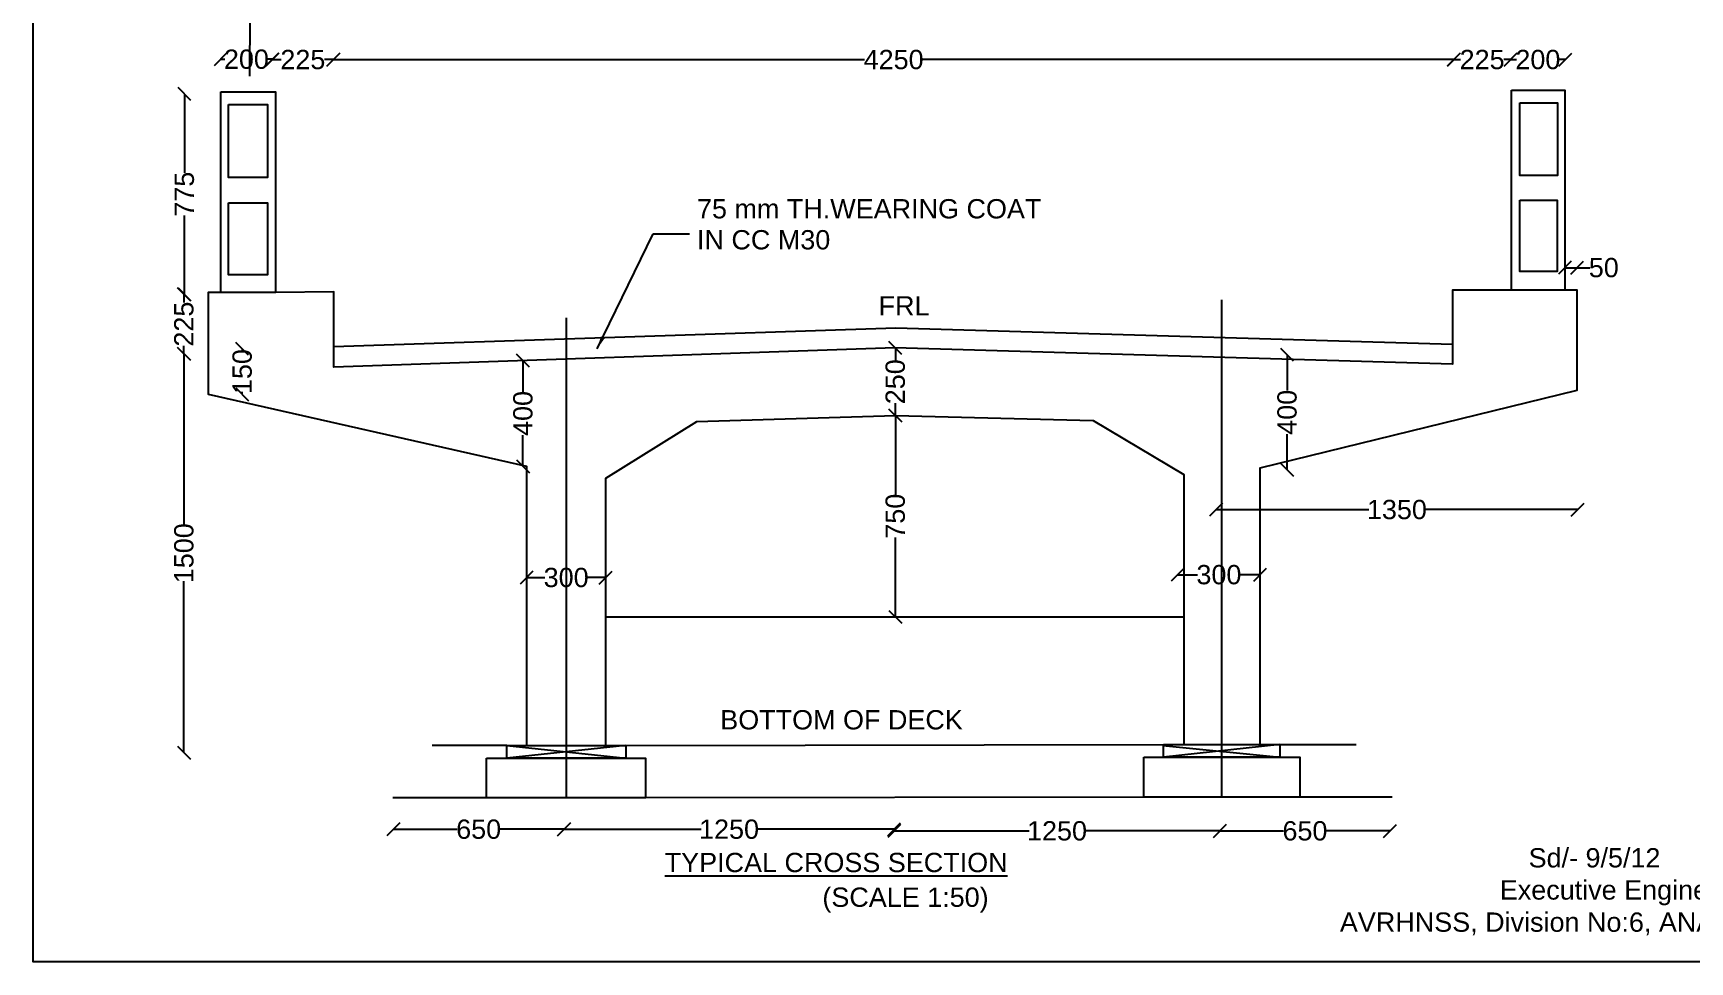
# Model space of a CAD drawing. Header units: millimetres. Extents: x 5124 to 10794325, y 2311 to 28379999.
# Drawn here: x 10780400 to 10786840, y 28369499 to 28373110 of the extents above; entities that cross this region are included whole.
import ezdxf

# ---------------------------------------------------------------- set-up
doc = ezdxf.new("R2010")
doc.units = ezdxf.units.MM
doc.header["$MEASUREMENT"] = 0
doc.linetypes.add('ACAD_ISO10W100', pattern=[18, 12, -3, 0, -3])
for name, color, linetype in [('DIMENSION', 7, 'Continuous'), ('DRAWING', 50, 'Continuous'), ('TEXT', 1, 'Continuous')]:
    doc.layers.add(name, color=color, linetype=linetype)
doc.styles.get("Standard").update_dxf_attribs({"font": 'arial.ttf', "height": 75})
doc.dimstyles.get("Standard").update_dxf_attribs({"dimtxt": 100, "dimasz": 50, "dimexe": 0.18, "dimexo": 0.0625, "dimgap": 0.09, "dimtad": 0, "dimdec": 0, "dimzin": 0, "dimdsep": 46, "dimtxsty": 'Standard', "dimblk": 'OBLIQUE', "dimcen": 0.09, "dimse1": 1, "dimse2": 1, "dimadec": 0, "dimazin": 0, "dimtfac": 1, "dimtdec": 0, "dimtofl": 0, "dimtmove": 0, "dimatfit": 3, "dimfxl": 1, "dimtolj": 1, "dimtzin": 0, "dimarcsym": 0})

# ---------------------------------------------------------------- blocks, each defined once
blk = doc.blocks.new('_Oblique')
at = {"color": 0, "linetype": 'ByBlock', "lineweight": -2}
blk.add_line((-0.5, -0.5), (0.5, 0.5), dxfattribs=at)
blk = doc.blocks.new('*D35')
at = {"layer": 'Defpoints', "color": 0, "transparency": 16777216}
for p in [(10781128.1, 28373006.4), (10781329.5, 28373007.7), (10781329.5, 28373006.4)]:
    blk.add_point(p, dxfattribs=at)
at = {"layer": 'DIMENSION', "color": 0, "lineweight": -2, "transparency": 16777216}
for p, q in [((10781128.1, 28373007.7), (10781145.3, 28373007.7)), ((10781329.5, 28373007.7), (10781312.2, 28373007.7))]:
    blk.add_line(p, q, dxfattribs=at)
at = {"layer": 'DIMENSION', "color": 0, "lineweight": -2, "transparency": 16777216, "xscale": 50, "yscale": 50, "zscale": 50, "rotation": 180}
blk.add_blockref('_Oblique', (10781128.1, 28373007.7), dxfattribs=at)
at = {"layer": 'DIMENSION', "color": 0, "lineweight": -2, "transparency": 16777216, "xscale": 50, "yscale": 50, "zscale": 50}
blk.add_blockref('_Oblique', (10781329.5, 28373007.7), dxfattribs=at)
at = {"layer": 'DIMENSION', "color": 0, "transparency": 16777216, "insert": (10781228.8, 28373007.7), "char_height": 75, "attachment_point": 5}
blk.add_mtext('\\A1;200', dxfattribs=at)
blk = doc.blocks.new('*D36')
at = {"layer": 'Defpoints', "color": 0, "transparency": 16777216}
for p in [(10781329.5, 28373006.4), (10781566.9, 28373006.4), (10781566.9, 28373006.4)]:
    blk.add_point(p, dxfattribs=at)
at = {"layer": 'DIMENSION', "color": 0, "lineweight": -2, "transparency": 16777216}
for p, q in [((10781329.5, 28373006.4), (10781364.3, 28373006.4)), ((10781566.9, 28373006.4), (10781532.1, 28373006.4))]:
    blk.add_line(p, q, dxfattribs=at)
at = {"layer": 'DIMENSION', "color": 0, "lineweight": -2, "transparency": 16777216, "xscale": 50, "yscale": 50, "zscale": 50, "rotation": 180}
blk.add_blockref('_Oblique', (10781329.5, 28373006.4), dxfattribs=at)
at = {"layer": 'DIMENSION', "color": 0, "lineweight": -2, "transparency": 16777216, "xscale": 50, "yscale": 50, "zscale": 50}
blk.add_blockref('_Oblique', (10781566.9, 28373006.4), dxfattribs=at)
at = {"layer": 'DIMENSION', "color": 0, "transparency": 16777216, "insert": (10781448.2, 28373006.4), "char_height": 75, "attachment_point": 5}
blk.add_mtext('\\A1;225', dxfattribs=at)
blk = doc.blocks.new('*D37')
at = {"layer": 'Defpoints', "color": 0, "transparency": 16777216}
for p in [(10781566.9, 28373006.4), (10785922.4, 28373006.4), (10785922.4, 28373006.4)]:
    blk.add_point(p, dxfattribs=at)
at = {"layer": 'DIMENSION', "color": 0, "lineweight": -2, "transparency": 16777216}
for p, q in [((10781566.9, 28373006.4), (10783631.2, 28373006.4)), ((10785922.4, 28373006.4), (10783858.1, 28373006.4))]:
    blk.add_line(p, q, dxfattribs=at)
at = {"layer": 'DIMENSION', "color": 0, "lineweight": -2, "transparency": 16777216, "xscale": 50, "yscale": 50, "zscale": 50, "rotation": 180}
blk.add_blockref('_Oblique', (10781566.9, 28373006.4), dxfattribs=at)
at = {"layer": 'DIMENSION', "color": 0, "lineweight": -2, "transparency": 16777216, "xscale": 50, "yscale": 50, "zscale": 50}
blk.add_blockref('_Oblique', (10785922.4, 28373006.4), dxfattribs=at)
at = {"layer": 'DIMENSION', "color": 0, "transparency": 16777216, "insert": (10783744.7, 28373006.4), "char_height": 75, "attachment_point": 5}
blk.add_mtext('\\A1;4250', dxfattribs=at)
blk = doc.blocks.new('*D38')
at = {"layer": 'Defpoints', "color": 0, "transparency": 16777216}
for p in [(10785922, 28373006.1), (10786142.3, 28373006.4), (10786142.3, 28373006.1)]:
    blk.add_point(p, dxfattribs=at)
at = {"layer": 'DIMENSION', "color": 0, "lineweight": -2, "transparency": 16777216}
for p, q in [((10785922, 28373006.4), (10785948.3, 28373006.4)), ((10786142.3, 28373006.4), (10786116, 28373006.4))]:
    blk.add_line(p, q, dxfattribs=at)
at = {"layer": 'DIMENSION', "color": 0, "lineweight": -2, "transparency": 16777216, "xscale": 50, "yscale": 50, "zscale": 50, "rotation": 180}
blk.add_blockref('_Oblique', (10785922, 28373006.4), dxfattribs=at)
at = {"layer": 'DIMENSION', "color": 0, "lineweight": -2, "transparency": 16777216, "xscale": 50, "yscale": 50, "zscale": 50}
blk.add_blockref('_Oblique', (10786142.3, 28373006.4), dxfattribs=at)
at = {"layer": 'DIMENSION', "color": 0, "transparency": 16777216, "insert": (10786032.2, 28373006.4), "char_height": 75, "attachment_point": 5}
blk.add_mtext('\\A1;225', dxfattribs=at)
blk = doc.blocks.new('*D39')
at = {"layer": 'Defpoints', "color": 0, "transparency": 16777216}
for p in [(10786142.3, 28373006.1), (10786355.4, 28373006.4), (10786355.4, 28373006.1)]:
    blk.add_point(p, dxfattribs=at)
at = {"layer": 'DIMENSION', "color": 0, "lineweight": -2, "transparency": 16777216}
for p, q in [((10786142.3, 28373006.4), (10786165.4, 28373006.4)), ((10786355.4, 28373006.4), (10786332.3, 28373006.4))]:
    blk.add_line(p, q, dxfattribs=at)
at = {"layer": 'DIMENSION', "color": 0, "lineweight": -2, "transparency": 16777216, "xscale": 50, "yscale": 50, "zscale": 50, "rotation": 180}
blk.add_blockref('_Oblique', (10786142.3, 28373006.4), dxfattribs=at)
at = {"layer": 'DIMENSION', "color": 0, "lineweight": -2, "transparency": 16777216, "xscale": 50, "yscale": 50, "zscale": 50}
blk.add_blockref('_Oblique', (10786355.4, 28373006.4), dxfattribs=at)
at = {"layer": 'DIMENSION', "color": 0, "transparency": 16777216, "insert": (10786248.9, 28373006.4), "char_height": 75, "attachment_point": 5}
blk.add_mtext('\\A1;200', dxfattribs=at)
blk = doc.blocks.new('*D40')
at = {"layer": 'Defpoints', "color": 0, "transparency": 16777216}
for p in [(10780985.9, 28372872.6), (10780985.9, 28372094.1), (10780987.9, 28372094.1)]:
    blk.add_point(p, dxfattribs=at)
at = {"layer": 'DIMENSION', "color": 0, "lineweight": -2, "transparency": 16777216}
for p, q in [((10780987.9, 28372872.6), (10780987.9, 28372566.3)), ((10780987.9, 28372094.1), (10780987.9, 28372400.4))]:
    blk.add_line(p, q, dxfattribs=at)
at = {"layer": 'DIMENSION', "color": 0, "lineweight": -2, "transparency": 16777216, "xscale": 50, "yscale": 50, "zscale": 50}
for p, rotation in [((10780987.9, 28372872.6), 90), ((10780987.9, 28372094.1), 270)]:
    blk.add_blockref('_Oblique', p, dxfattribs=dict(at, rotation=rotation))
at = {"layer": 'DIMENSION', "color": 0, "transparency": 16777216, "insert": (10780987.9, 28372483.4), "char_height": 75, "attachment_point": 5, "rotation": 90}
blk.add_mtext('\\A1;775', dxfattribs=at)
blk = doc.blocks.new('*D41')
at = {"layer": 'Defpoints', "color": 0, "transparency": 16777216}
for p in [(10780985.9, 28372094.1), (10780985.9, 28371862.7), (10780985.9, 28371862.7)]:
    blk.add_point(p, dxfattribs=at)
at = {"layer": 'DIMENSION', "color": 0, "lineweight": -2, "transparency": 16777216}
for p, q in [((10780985.9, 28372094.1), (10780985.9, 28372062.2)), ((10780985.9, 28371862.7), (10780985.9, 28371894.5))]:
    blk.add_line(p, q, dxfattribs=at)
at = {"layer": 'DIMENSION', "color": 0, "lineweight": -2, "transparency": 16777216, "xscale": 50, "yscale": 50, "zscale": 50}
for p, rotation in [((10780985.9, 28372094.1), 90), ((10780985.9, 28371862.7), 270)]:
    blk.add_blockref('_Oblique', p, dxfattribs=dict(at, rotation=rotation))
at = {"layer": 'DIMENSION', "color": 0, "transparency": 16777216, "insert": (10780985.9, 28371978.4), "char_height": 75, "attachment_point": 5, "rotation": 90}
blk.add_mtext('\\A1;225', dxfattribs=at)
blk = doc.blocks.new('*D42')
at = {"layer": 'Defpoints', "color": 0, "transparency": 16777216}
for p in [(10780985.9, 28371862.7), (10780985.9, 28370312.8), (10780985.9, 28370312.8)]:
    blk.add_point(p, dxfattribs=at)
at = {"layer": 'DIMENSION', "color": 0, "lineweight": -2, "transparency": 16777216}
for p, q in [((10780985.9, 28371862.7), (10780985.9, 28371196.1)), ((10780985.9, 28370312.8), (10780985.9, 28370979.3))]:
    blk.add_line(p, q, dxfattribs=at)
at = {"layer": 'DIMENSION', "color": 0, "lineweight": -2, "transparency": 16777216, "xscale": 50, "yscale": 50, "zscale": 50}
for p, rotation in [((10780985.9, 28371862.7), 90), ((10780985.9, 28370312.8), 270)]:
    blk.add_blockref('_Oblique', p, dxfattribs=dict(at, rotation=rotation))
at = {"layer": 'DIMENSION', "color": 0, "transparency": 16777216, "insert": (10780985.9, 28371087.7), "char_height": 75, "attachment_point": 5, "rotation": 90}
blk.add_mtext('\\A1;1500', dxfattribs=at)
blk = doc.blocks.new('*D43')
at = {"layer": 'Defpoints', "color": 0, "transparency": 16777216}
for p in [(10781080.6, 28371882.2), (10781212.5, 28371882.2), (10781080.6, 28371705.6)]:
    blk.add_point(p, dxfattribs=at)
at = {"layer": 'DIMENSION', "color": 0, "lineweight": -2, "transparency": 16777216}
for p, q in [((10781212.5, 28371882.2), (10781212.5, 28371873.2)), ((10781212.5, 28371705.6), (10781212.5, 28371714.6))]:
    blk.add_line(p, q, dxfattribs=at)
at = {"layer": 'DIMENSION', "color": 0, "lineweight": -2, "transparency": 16777216, "xscale": 50, "yscale": 50, "zscale": 50}
for p, rotation in [((10781212.5, 28371882.2), 90), ((10781212.5, 28371705.6), 270)]:
    blk.add_blockref('_Oblique', p, dxfattribs=dict(at, rotation=rotation))
at = {"layer": 'DIMENSION', "color": 0, "transparency": 16777216, "insert": (10781212.5, 28371793.9), "char_height": 75, "attachment_point": 5, "rotation": 90}
blk.add_mtext('\\A1;150', dxfattribs=at)
blk = doc.blocks.new('*D44')
at = {"layer": 'Defpoints', "color": 0, "transparency": 16777216}
for p in [(10782303.8, 28371836.2), (10782303.8, 28371836.2), (10782317.8, 28371425.8)]:
    blk.add_point(p, dxfattribs=at)
at = {"layer": 'DIMENSION', "color": 0, "lineweight": -2, "transparency": 16777216}
for p, q in [((10782303.8, 28371836.2), (10782303.8, 28371715.4)), ((10782303.8, 28371425.8), (10782303.8, 28371546.7))]:
    blk.add_line(p, q, dxfattribs=at)
at = {"layer": 'DIMENSION', "color": 0, "lineweight": -2, "transparency": 16777216, "xscale": 50, "yscale": 50, "zscale": 50}
for p, rotation in [((10782303.8, 28371836.2), 90), ((10782303.8, 28371425.8), 270)]:
    blk.add_blockref('_Oblique', p, dxfattribs=dict(at, rotation=rotation))
at = {"layer": 'DIMENSION', "color": 0, "transparency": 16777216, "insert": (10782303.8, 28371631), "char_height": 75, "attachment_point": 5, "rotation": 90}
blk.add_mtext('\\A1;400', dxfattribs=at)
blk = doc.blocks.new('*D45')
at = {"layer": 'Defpoints', "color": 0, "transparency": 16777216}
for p in [(10782317.8, 28370993), (10782625.5, 28370993), (10782625.5, 28370993)]:
    blk.add_point(p, dxfattribs=at)
at = {"layer": 'DIMENSION', "color": 0, "lineweight": -2, "transparency": 16777216}
for p, q in [((10782317.8, 28370993), (10782388.9, 28370993)), ((10782625.5, 28370993), (10782554.5, 28370993))]:
    blk.add_line(p, q, dxfattribs=at)
at = {"layer": 'DIMENSION', "color": 0, "lineweight": -2, "transparency": 16777216, "xscale": 50, "yscale": 50, "zscale": 50, "rotation": 180}
blk.add_blockref('_Oblique', (10782317.8, 28370993), dxfattribs=at)
at = {"layer": 'DIMENSION', "color": 0, "lineweight": -2, "transparency": 16777216, "xscale": 50, "yscale": 50, "zscale": 50}
blk.add_blockref('_Oblique', (10782625.5, 28370993), dxfattribs=at)
at = {"layer": 'DIMENSION', "color": 0, "transparency": 16777216, "insert": (10782471.7, 28370993), "char_height": 75, "attachment_point": 5}
blk.add_mtext('\\A1;300', dxfattribs=at)
blk = doc.blocks.new('*D46')
at = {"layer": 'Defpoints', "color": 0, "transparency": 16777216}
for p in [(10783749.9, 28371885.6), (10783751.3, 28371623.1), (10783751.3, 28371623.1)]:
    blk.add_point(p, dxfattribs=at)
at = {"layer": 'DIMENSION', "color": 0, "lineweight": -2, "transparency": 16777216}
for p, q in [((10783751.3, 28371885.6), (10783751.3, 28371837.8)), ((10783751.3, 28371623.1), (10783751.3, 28371670.9))]:
    blk.add_line(p, q, dxfattribs=at)
at = {"layer": 'DIMENSION', "color": 0, "lineweight": -2, "transparency": 16777216, "xscale": 50, "yscale": 50, "zscale": 50}
for p, rotation in [((10783751.3, 28371885.6), 90), ((10783751.3, 28371623.1), 270)]:
    blk.add_blockref('_Oblique', p, dxfattribs=dict(at, rotation=rotation))
at = {"layer": 'DIMENSION', "color": 0, "transparency": 16777216, "insert": (10783751.3, 28371754.3), "char_height": 75, "attachment_point": 5, "rotation": 90}
blk.add_mtext('\\A1;250', dxfattribs=at)
blk = doc.blocks.new('*D47')
at = {"layer": 'Defpoints', "color": 0, "transparency": 16777216}
for p in [(10783751.3, 28371623.1), (10783751.3, 28370840.4), (10783751.3, 28370840.4)]:
    blk.add_point(p, dxfattribs=at)
at = {"layer": 'DIMENSION', "color": 0, "lineweight": -2, "transparency": 16777216}
for p, q in [((10783751.3, 28371623.1), (10783751.3, 28371314.2)), ((10783751.3, 28370840.4), (10783751.3, 28371149.2))]:
    blk.add_line(p, q, dxfattribs=at)
at = {"layer": 'DIMENSION', "color": 0, "lineweight": -2, "transparency": 16777216, "xscale": 50, "yscale": 50, "zscale": 50}
for p, rotation in [((10783751.3, 28371623.1), 90), ((10783751.3, 28370840.4), 270)]:
    blk.add_blockref('_Oblique', p, dxfattribs=dict(at, rotation=rotation))
at = {"layer": 'DIMENSION', "color": 0, "transparency": 16777216, "insert": (10783751.3, 28371231.7), "char_height": 75, "attachment_point": 5, "rotation": 90}
blk.add_mtext('\\A1;750', dxfattribs=at)
blk = doc.blocks.new('*D48')
at = {"layer": 'Defpoints', "color": 0, "transparency": 16777216}
for p in [(10785274.2, 28371858.9), (10785275.5, 28371858.9), (10785275.5, 28371412)]:
    blk.add_point(p, dxfattribs=at)
at = {"layer": 'DIMENSION', "color": 0, "lineweight": -2, "transparency": 16777216}
for p, q in [((10785274.2, 28371858.9), (10785274.2, 28371719.8)), ((10785274.2, 28371412), (10785274.2, 28371551.1))]:
    blk.add_line(p, q, dxfattribs=at)
at = {"layer": 'DIMENSION', "color": 0, "lineweight": -2, "transparency": 16777216, "xscale": 50, "yscale": 50, "zscale": 50}
for p, rotation in [((10785274.2, 28371858.9), 90), ((10785274.2, 28371412), 270)]:
    blk.add_blockref('_Oblique', p, dxfattribs=dict(at, rotation=rotation))
at = {"layer": 'DIMENSION', "color": 0, "transparency": 16777216, "insert": (10785274.2, 28371635.5), "char_height": 75, "attachment_point": 5, "rotation": 90}
blk.add_mtext('\\A1;400', dxfattribs=at)
blk = doc.blocks.new('*D49')
at = {"layer": 'Defpoints', "color": 0, "transparency": 16777216}
for p in [(10786354, 28372197.6), (10786354, 28372110.9), (10786401.5, 28372110.9)]:
    blk.add_point(p, dxfattribs=at)
at = {"layer": 'DIMENSION', "color": 0, "lineweight": -2, "transparency": 16777216}
for p, q in [((10786354, 28372197.6), (10786401.5, 28372197.6)), ((10786401.5, 28372197.6), (10786451.5, 28372197.6))]:
    blk.add_line(p, q, dxfattribs=at)
at = {"layer": 'DIMENSION', "color": 0, "lineweight": -2, "transparency": 16777216, "xscale": 50, "yscale": 50, "zscale": 50, "rotation": 180}
blk.add_blockref('_Oblique', (10786354, 28372197.6), dxfattribs=at)
at = {"layer": 'DIMENSION', "color": 0, "lineweight": -2, "transparency": 16777216, "xscale": 50, "yscale": 50, "zscale": 50}
blk.add_blockref('_Oblique', (10786401.5, 28372197.6), dxfattribs=at)
at = {"layer": 'DIMENSION', "color": 0, "transparency": 16777216, "insert": (10786505.2, 28372197.6), "char_height": 75, "attachment_point": 5}
blk.add_mtext('\\A1;50', dxfattribs=at)
blk = doc.blocks.new('*D50')
at = {"layer": 'Defpoints', "color": 0, "transparency": 16777216}
for p in [(10784998.1, 28371261.2), (10786403.8, 28371261.2), (10786403.8, 28371257.2)]:
    blk.add_point(p, dxfattribs=at)
at = {"layer": 'DIMENSION', "color": 0, "lineweight": -2, "transparency": 16777216}
for p, q in [((10784998.1, 28371257.2), (10785592.5, 28371257.2)), ((10786403.8, 28371257.2), (10785809.4, 28371257.2))]:
    blk.add_line(p, q, dxfattribs=at)
at = {"layer": 'DIMENSION', "color": 0, "lineweight": -2, "transparency": 16777216, "xscale": 50, "yscale": 50, "zscale": 50, "rotation": 180}
blk.add_blockref('_Oblique', (10784998.1, 28371257.2), dxfattribs=at)
at = {"layer": 'DIMENSION', "color": 0, "lineweight": -2, "transparency": 16777216, "xscale": 50, "yscale": 50, "zscale": 50}
blk.add_blockref('_Oblique', (10786403.8, 28371257.2), dxfattribs=at)
at = {"layer": 'DIMENSION', "color": 0, "transparency": 16777216, "insert": (10785701, 28371257.2), "char_height": 75, "attachment_point": 5}
blk.add_mtext('\\A1;1350', dxfattribs=at)
blk = doc.blocks.new('*D51')
at = {"layer": 'Defpoints', "color": 0, "transparency": 16777216}
for p in [(10784849, 28371004), (10784849, 28371004), (10785169.3, 28371004)]:
    blk.add_point(p, dxfattribs=at)
at = {"layer": 'DIMENSION', "color": 0, "lineweight": -2, "transparency": 16777216}
for p, q in [((10784849, 28371004), (10784926.3, 28371004)), ((10785169.3, 28371004), (10785091.9, 28371004))]:
    blk.add_line(p, q, dxfattribs=at)
at = {"layer": 'DIMENSION', "color": 0, "lineweight": -2, "transparency": 16777216, "xscale": 50, "yscale": 50, "zscale": 50, "rotation": 180}
blk.add_blockref('_Oblique', (10784849, 28371004), dxfattribs=at)
at = {"layer": 'DIMENSION', "color": 0, "lineweight": -2, "transparency": 16777216, "xscale": 50, "yscale": 50, "zscale": 50}
blk.add_blockref('_Oblique', (10785169.3, 28371004), dxfattribs=at)
at = {"layer": 'DIMENSION', "color": 0, "transparency": 16777216, "insert": (10785009.1, 28371004), "char_height": 75, "attachment_point": 5}
blk.add_mtext('\\A1;300', dxfattribs=at)
blk = doc.blocks.new('*D52')
at = {"layer": 'Defpoints', "color": 0, "transparency": 16777216}
for p in [(10781799.9, 28369987.9), (10782463.2, 28370014.5), (10782463.2, 28369987.9)]:
    blk.add_point(p, dxfattribs=at)
at = {"layer": 'DIMENSION', "color": 0, "lineweight": -2, "transparency": 16777216}
for p, q in [((10781799.9, 28370014.5), (10782048.5, 28370014.5)), ((10782463.2, 28370014.5), (10782214.6, 28370014.5))]:
    blk.add_line(p, q, dxfattribs=at)
at = {"layer": 'DIMENSION', "color": 0, "lineweight": -2, "transparency": 16777216, "xscale": 50, "yscale": 50, "zscale": 50, "rotation": 180}
blk.add_blockref('_Oblique', (10781799.9, 28370014.5), dxfattribs=at)
at = {"layer": 'DIMENSION', "color": 0, "lineweight": -2, "transparency": 16777216, "xscale": 50, "yscale": 50, "zscale": 50}
blk.add_blockref('_Oblique', (10782463.2, 28370014.5), dxfattribs=at)
at = {"layer": 'DIMENSION', "color": 0, "transparency": 16777216, "insert": (10782131.6, 28370014.5), "char_height": 75, "attachment_point": 5}
blk.add_mtext('\\A1;650', dxfattribs=at)
blk = doc.blocks.new('*D53')
at = {"layer": 'Defpoints', "color": 0, "transparency": 16777216}
for p in [(10782463.2, 28370014.5), (10783746.7, 28370014.5), (10783746.7, 28370014.5)]:
    blk.add_point(p, dxfattribs=at)
at = {"layer": 'DIMENSION', "color": 0, "lineweight": -2, "transparency": 16777216}
for p, q in [((10782463.2, 28370014.5), (10782996.5, 28370014.5)), ((10783746.7, 28370014.5), (10783213.3, 28370014.5))]:
    blk.add_line(p, q, dxfattribs=at)
at = {"layer": 'DIMENSION', "color": 0, "lineweight": -2, "transparency": 16777216, "xscale": 50, "yscale": 50, "zscale": 50, "rotation": 180}
blk.add_blockref('_Oblique', (10782463.2, 28370014.5), dxfattribs=at)
at = {"layer": 'DIMENSION', "color": 0, "lineweight": -2, "transparency": 16777216, "xscale": 50, "yscale": 50, "zscale": 50}
blk.add_blockref('_Oblique', (10783746.7, 28370014.5), dxfattribs=at)
at = {"layer": 'DIMENSION', "color": 0, "transparency": 16777216, "insert": (10783104.9, 28370014.5), "char_height": 75, "attachment_point": 5}
blk.add_mtext('\\A1;1250', dxfattribs=at)
blk = doc.blocks.new('*D54')
at = {"layer": 'Defpoints', "color": 0, "transparency": 16777216}
for p in [(10783746.7, 28370014.5), (10785012.9, 28370014.5), (10785012.9, 28370008.1)]:
    blk.add_point(p, dxfattribs=at)
at = {"layer": 'DIMENSION', "color": 0, "lineweight": -2, "transparency": 16777216}
for p, q in [((10783746.7, 28370008.1), (10784271.4, 28370008.1)), ((10785012.9, 28370008.1), (10784488.2, 28370008.1))]:
    blk.add_line(p, q, dxfattribs=at)
at = {"layer": 'DIMENSION', "color": 0, "lineweight": -2, "transparency": 16777216, "xscale": 50, "yscale": 50, "zscale": 50, "rotation": 180}
blk.add_blockref('_Oblique', (10783746.7, 28370008.1), dxfattribs=at)
at = {"layer": 'DIMENSION', "color": 0, "lineweight": -2, "transparency": 16777216, "xscale": 50, "yscale": 50, "zscale": 50}
blk.add_blockref('_Oblique', (10785012.9, 28370008.1), dxfattribs=at)
at = {"layer": 'DIMENSION', "color": 0, "transparency": 16777216, "insert": (10784379.8, 28370008.1), "char_height": 75, "attachment_point": 5}
blk.add_mtext('\\A1;1250', dxfattribs=at)
blk = doc.blocks.new('*D55')
at = {"layer": 'Defpoints', "color": 0, "transparency": 16777216}
for p in [(10785012.9, 28370008.1), (10785674.1, 28370008.1), (10785674.1, 28370008.1)]:
    blk.add_point(p, dxfattribs=at)
at = {"layer": 'DIMENSION', "color": 0, "lineweight": -2, "transparency": 16777216}
for p, q in [((10785012.9, 28370008.1), (10785260.5, 28370008.1)), ((10785674.1, 28370008.1), (10785426.5, 28370008.1))]:
    blk.add_line(p, q, dxfattribs=at)
at = {"layer": 'DIMENSION', "color": 0, "lineweight": -2, "transparency": 16777216, "xscale": 50, "yscale": 50, "zscale": 50, "rotation": 180}
blk.add_blockref('_Oblique', (10785012.9, 28370008.1), dxfattribs=at)
at = {"layer": 'DIMENSION', "color": 0, "lineweight": -2, "transparency": 16777216, "xscale": 50, "yscale": 50, "zscale": 50}
blk.add_blockref('_Oblique', (10785674.1, 28370008.1), dxfattribs=at)
at = {"layer": 'DIMENSION', "color": 0, "transparency": 16777216, "insert": (10785343.5, 28370008.1), "char_height": 75, "attachment_point": 5}
blk.add_mtext('\\A1;650', dxfattribs=at)

msp = doc.modelspace()

# ---------------------------------------------------------------- linework, layer by layer
at = {"layer": 'DRAWING', "color": 0, "linetype": 'ACAD_ISO10W100', "ltscale": 20}
msp.add_lwpolyline([(10781262.9, 28379663.9), (10781240.5, 28372896.9)], dxfattribs=at)
at = {"layer": 'DRAWING', "color": 0}
for points in [[(10781129.3, 28372881.2), (10781342, 28372881.2), (10781342, 28372101.3), (10781129.3, 28372101.3)], [(10786147, 28372887.2), (10786354, 28372887.2), (10786354, 28372110.9), (10786147, 28372110.9)], [(10781159.5, 28372831.9), (10781311, 28372831.9), (10781311, 28372548.8), (10781159.5, 28372548.8)], [(10786179.3, 28372838.8), (10786325.9, 28372838.8), (10786325.9, 28372555.7), (10786179.3, 28372555.7)], [(10781159.5, 28372450.4), (10781310.9, 28372450.4), (10781310.9, 28372170), (10781159.5, 28372170)], [(10786179.3, 28372460.3), (10786324.4, 28372460.3), (10786324.4, 28372182.9), (10786179.3, 28372182.9)], [(10782162.6, 28370291), (10782780.5, 28370291), (10782780.5, 28370137), (10782162.6, 28370137)], [(10782240.8, 28370339.7), (10782703.1, 28370339.7), (10782703.1, 28370291), (10782240.8, 28370291)], [(10784716.7, 28370295.2), (10785323.9, 28370295.2), (10785323.9, 28370139.9), (10784716.7, 28370139.9)], [(10784793.2, 28370343.6), (10785246.2, 28370343.6), (10785246.2, 28370295.2), (10784793.2, 28370295.2)]]:
    msp.add_lwpolyline(points, close=True, dxfattribs=at)
for points in [[(10781129.3, 28372101.3), (10781080.6, 28372101.3), (10781080.6, 28371705.6), (10782317.8, 28371425.8), (10782317.8, 28370339.7), (10782625.5, 28370339.7), (10782625.5, 28371380), (10782980.3, 28371600.1), (10783751.3, 28371623.1), (10784520.1, 28371603.6), (10784873.3, 28371393.7), (10784873.3, 28370343.6), (10785169.3, 28370343.6), (10785169.3, 28371419.2), (10786401.5, 28371721), (10786401.5, 28372110.9), (10786354, 28372110.9), (10786147, 28372110.9), (10785917.2, 28372110.9), (10785917.2, 28371822.2), (10783749.9, 28371885.6), (10781569, 28371811.2), (10781569, 28372103.3), (10781342, 28372101.3)], [(10785020.3, 28370139.9), (10785020.3, 28372072.8)], [(10781569, 28371891.9), (10783752.8, 28371963.6), (10785917.2, 28371901)], [(10782472, 28372002.2), (10782472, 28370137)], [(10782625.5, 28370840.4), (10784873.3, 28370840.4)], [(10782240.8, 28370339.7), (10781950.7, 28370339.7)], [(10782240.8, 28370339.7), (10782703.1, 28370291)], [(10782703, 28370339.7), (10782240.8, 28370291)], [(10782703.1, 28370339.7), (10784793.2, 28370343.6)], [(10784791.6, 28370340), (10785246.2, 28370295.2)], [(10785246.2, 28370343.6), (10784793.2, 28370295.2)], [(10785246.2, 28370343.6), (10785542, 28370343.6)], [(10785682.3, 28370139.9), (10785323.9, 28370139.9), (10784716.7, 28370139.9), (10782780.5, 28370137), (10782162.6, 28370137), (10781798.4, 28370137)]]:
    msp.add_lwpolyline(points, dxfattribs=at)
at = {"layer": 'TEXT', "color": 0}
msp.add_lwpolyline([(10794316.7, 28369499.2), (10780399.7, 28369499.2), (10780399.7, 28379999.3), (10794316.7, 28379999.3)], close=True, dxfattribs=at)

# ---------------------------------------------------------------- texts
for s, p in [('75 mm TH.WEARING COAT', (10782980.3, 28372389.3)), ('IN CC M30', (10782980.3, 28372268.8)), ('FRL', (10783686.3, 28372012)), ('BOTTOM OF DECK ', (10783070.7, 28370402.8)), ('%%UTYPICAL CROSS SECTION', (10782854.7, 28369848)), ('(SCALE 1:50)', (10783467.7, 28369713.1))]:
    msp.add_text(s, height=75, dxfattribs=at).set_placement(p)
at = {"layer": 'TEXT', "color": 0, "insert": (10785467.4, 28370066.3), "char_height": 75, "width": 2163.136, "attachment_point": 1}
msp.add_mtext('^I^I^I\\P^I^I     Sd/- 9/5/12 \\P\\pi633.61;Executive Engineer  \\P\\pi11.948;AVRHNSS, Division No:6, ANANTAPURAMU.', dxfattribs=at)

# ---------------------------------------------------------------- dimensions: what is measured, and where the dimension line sits
at = {"layer": 'DIMENSION', "color": 0}
for base, p1, p2, text, picture, middle in [((10781329.5, 28373007.7), (10781128.1, 28373006.4), (10781329.5, 28373006.4), '200', '*D35', (10781228.8, 28373007.7)), ((10781566.9, 28373006.4), (10781329.5, 28373006.4), (10781566.9, 28373006.4), '225', '*D36', (10781448.2, 28373006.4)), ((10785922.4, 28373006.4), (10781566.9, 28373006.4), (10785922.4, 28373006.4), '4250', '*D37', (10783744.7, 28373006.4)), ((10786142.3, 28373006.4), (10785922, 28373006.1), (10786142.3, 28373006.1), '225', '*D38', (10786032.2, 28373006.4)), ((10786355.4, 28373006.4), (10786142.3, 28373006.1), (10786355.4, 28373006.1), '200', '*D39', (10786248.9, 28373006.4)), ((10786403.8, 28371257.2), (10784998.1, 28371261.2), (10786403.8, 28371261.2), '1350', '*D50', (10785701, 28371257.2)), ((10782625.5, 28370993), (10782317.8, 28370993), (10782625.5, 28370993), '300', '*D45', (10782471.7, 28370993)), ((10784849, 28371004), (10785169.3, 28371004), (10784849, 28371004), '300', '*D51', (10785009.1, 28371004)), ((10782463.2, 28370014.5), (10781799.9, 28369987.9), (10782463.2, 28369987.9), '650', '*D52', (10782131.6, 28370014.5)), ((10783746.7, 28370014.5), (10782463.2, 28370014.5), (10783746.7, 28370014.5), '1250', '*D53', (10783104.9, 28370014.5)), ((10785012.9, 28370008.1), (10783746.7, 28370014.5), (10785012.9, 28370014.5), '1250', '*D54', (10784379.8, 28370008.1)), ((10785674.1, 28370008.1), (10785012.9, 28370008.1), (10785674.1, 28370008.1), '650', '*D55', (10785343.5, 28370008.1))]:
    dim = msp.add_linear_dim(base=base, p1=p1, p2=p2, text=text, dimstyle='Standard', dxfattribs=at)
    dim.commit()
    dim.dimension.update_dxf_attribs({"geometry": picture, "text_midpoint": middle})
for base, p1, p2, text, picture, middle in [((10780987.9, 28372094.1), (10780985.9, 28372872.6), (10780985.9, 28372094.1), '775', '*D40', (10780987.9, 28372483.4)), ((10780985.9, 28371862.7), (10780985.9, 28372094.1), (10780985.9, 28371862.7), '225', '*D41', (10780985.9, 28371978.4)), ((10781212.5, 28371882.2), (10781080.6, 28371705.6), (10781080.6, 28371882.2), '150', '*D43', (10781212.5, 28371793.9)), ((10783751.3, 28371623.1), (10783749.9, 28371885.6), (10783751.3, 28371623.1), '250', '*D46', (10783751.3, 28371754.3)), ((10780985.9, 28370312.8), (10780985.9, 28371862.7), (10780985.9, 28370312.8), '1500', '*D42', (10780985.9, 28371087.7)), ((10782303.8, 28371836.2), (10782317.8, 28371425.8), (10782303.8, 28371836.2), '400', '*D44', (10782303.8, 28371631)), ((10785274.2, 28371858.9), (10785275.5, 28371412), (10785275.5, 28371858.9), '400', '*D48', (10785274.2, 28371635.5)), ((10783751.3, 28370840.4), (10783751.3, 28371623.1), (10783751.3, 28370840.4), '750', '*D47', (10783751.3, 28371231.7))]:
    dim = msp.add_linear_dim(base=base, p1=p1, p2=p2, angle=90, text=text, dimstyle='Standard', dxfattribs=at)
    dim.commit()
    dim.dimension.update_dxf_attribs({"geometry": picture, "text_midpoint": middle})
dim = msp.add_linear_dim(base=(10786354, 28372197.6), p1=(10786401.5, 28372110.9), p2=(10786354, 28372110.9), text='50', dimstyle='Standard', dxfattribs=at)
dim.commit()
dim.dimension.update_dxf_attribs({"geometry": '*D49', "text_midpoint": (10786505.2, 28372197.6), "dimtype": 160})

# ---------------------------------------------------------------- leaders
at = {"layer": 'TEXT', "color": 0}
msp.add_leader([(10782592.5, 28371882.5), (10782809.3, 28372329.3), (10782950.9, 28372329.3)], dimstyle='Standard', override={"dimgap": 0.09, "dimtad": 0}, dxfattribs=at)

doc.saveas('drawing.dxf')
